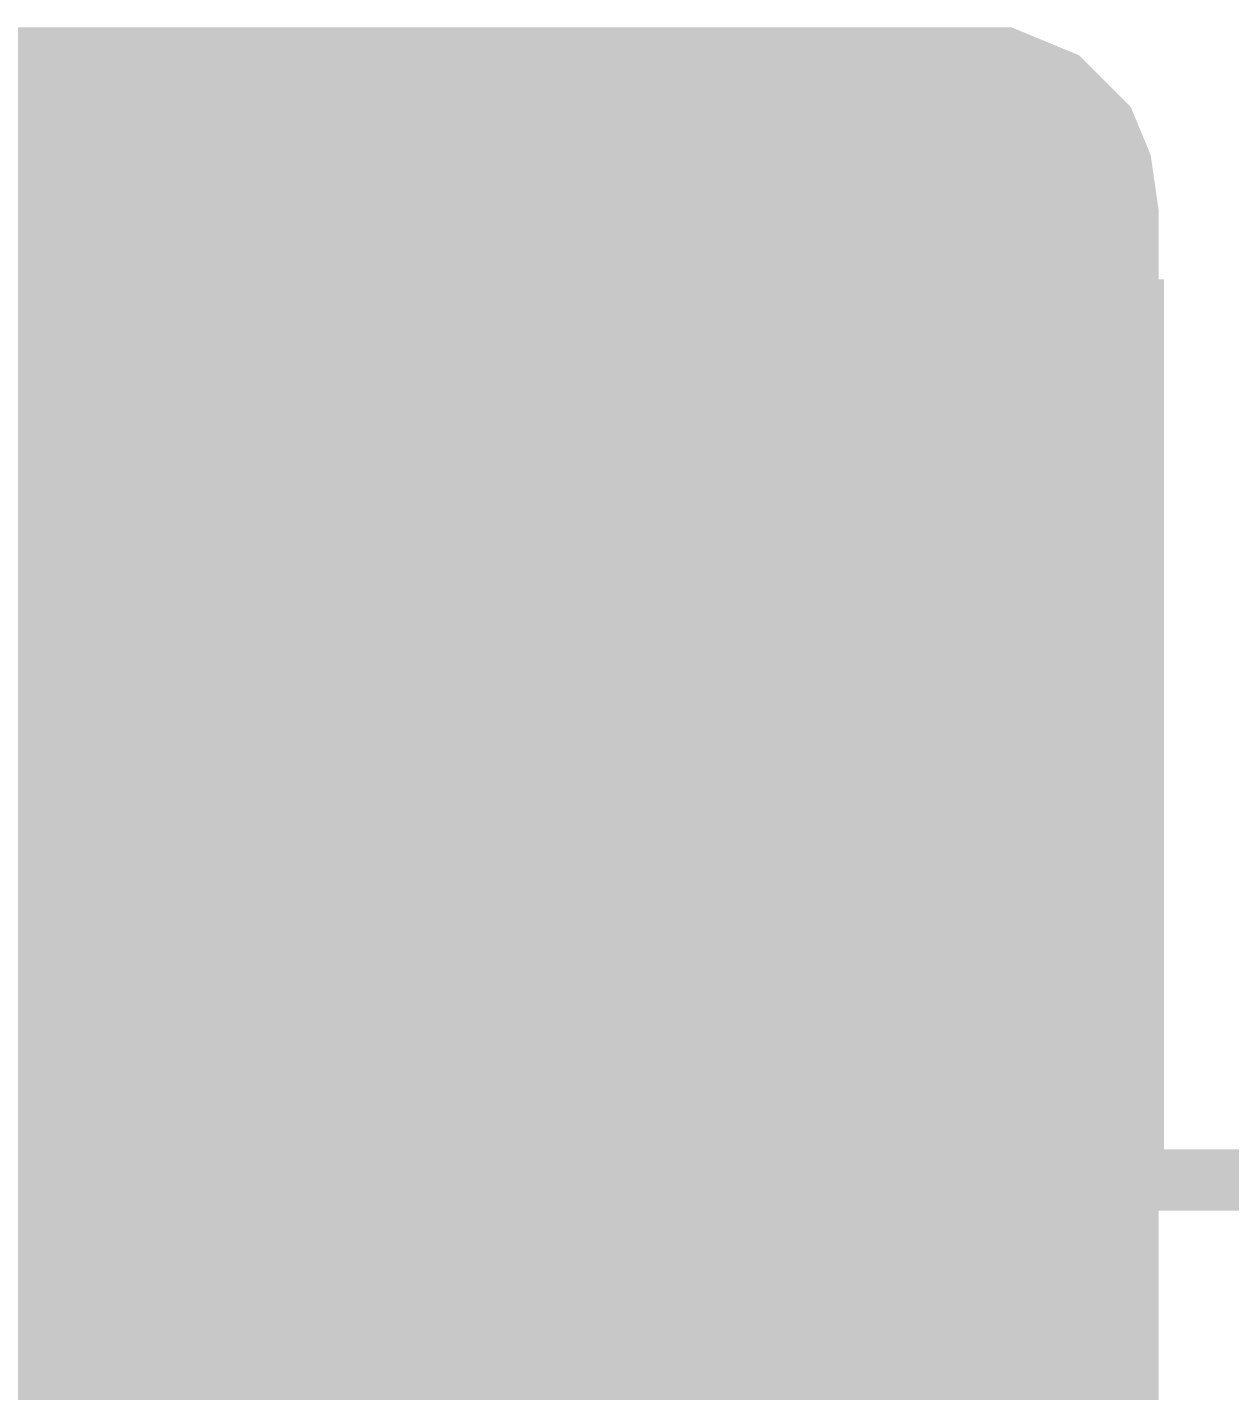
# Model space of a CAD drawing. Header units: inches. Extents: x -2 to 289, y -4 to 187.
# Drawn here: x 97.91 to 100.401, y 21.763 to 24.587 of the extents above; entities that cross this region are included whole.
import ezdxf

# ---------------------------------------------------------------- set-up
doc = ezdxf.new("R2010")
doc.units = ezdxf.units.IN
for name, color, linetype in [('Bottom Layer', 5, 'Continuous'), ('Bottom Solder', 6, 'Continuous'), ('Drill Drawing', 1, 'Continuous'), ('Layer 1', 16, 'Continuous'), ('Layer 2', 76, 'Continuous'), ('Multi-Layer', 9, 'Continuous'), ('Pad Holes', 156, 'Continuous'), ('Top Layer', 1, 'Continuous'), ('Top Overlay', 2, 'Continuous'), ('Top Solder', 216, 'Continuous')]:
    doc.layers.add(name, color=color, linetype=linetype)
doc.styles.add('Arial', font='', dxfattribs={"height": 0.2})
doc.styles.get('Arial').set_extended_font_data('Arial')

# ---------------------------------------------------------------- blocks, each defined once
blk = doc.blocks.new('B0303S_1WR2_101')
at = {"layer": 'Bottom Layer'}
blk.add_hatch(color=5, dxfattribs=at).paths.add_polyline_path([(-4.71, 0.9), (-2.91, 0.9), (-2.91, -0.9), (-4.71, -0.9)])
at = {"layer": 'Bottom Solder'}
blk.add_hatch(color=6, dxfattribs=at).paths.add_polyline_path([(-4.7608, 0.9508), (-2.8592, 0.9508), (-2.8592, -0.9508), (-4.7608, -0.9508)])
at = {"layer": 'Layer 1'}
blk.add_hatch(color=16, dxfattribs=at).paths.add_polyline_path([(-4.71, 0.9), (-2.91, 0.9), (-2.91, -0.9), (-4.71, -0.9)])
at = {"layer": 'Layer 2'}
blk.add_hatch(color=76, dxfattribs=at).paths.add_polyline_path([(-4.71, 0.9), (-2.91, 0.9), (-2.91, -0.9), (-4.71, -0.9)])
at = {"layer": 'Multi-Layer'}
blk.add_hatch(color=9, dxfattribs=at).paths.add_polyline_path([(-4.71, 0.9), (-2.91, 0.9), (-2.91, -0.9), (-4.71, -0.9)])
at = {"layer": 'Pad Holes'}
h = blk.add_hatch(color=7, dxfattribs=at)
edge = h.paths.add_edge_path()
edge.add_arc((-3.81, 0), 0.45, 0, 360)
at = {"layer": 'Top Layer'}
blk.add_hatch(color=1, dxfattribs=at).paths.add_polyline_path([(-4.71, 0.9), (-2.91, 0.9), (-2.91, -0.9), (-4.71, -0.9)])
at = {"layer": 'Top Solder'}
blk.add_hatch(color=216, dxfattribs=at).paths.add_polyline_path([(-4.7608, 0.9508), (-2.8592, 0.9508), (-2.8592, -0.9508), (-4.7608, -0.9508)])
at = {"layer": 'Top Overlay', "const_width": 0.127}
for points in [[(-5.7912, -0.9144), (-4.4741, -0.9144)], [(-3.1459, -0.9144), (-1.9341, -0.9144)]]:
    blk.add_lwpolyline(points, dxfattribs=at)
at = {"layer": 'Top Overlay', "const_width": 0.0635}
for points in [[(-4.5058, -0.9144, 1), (-4.4423, -0.9144, 1)], [(-3.1777, -0.9144, 1), (-3.1142, -0.9144, 1)]]:
    blk.add_lwpolyline(points, format="xyb", close=True, dxfattribs=at)
at = {"layer": 'Top Overlay', "style": 'Arial'}
blk.add_text('1', height=0.8, rotation=360, dxfattribs=at).set_placement((-5.2578, -0.4064))

msp = doc.modelspace()

# ---------------------------------------------------------------- hatches: boundary and pattern name
at = {"layer": 'Top Layer'}
msp.add_hatch(color=1, dxfattribs=at).paths.add_polyline_path([(99.8728, 24.5872), (99.9486, 24.5872), (100.0886, 24.5292), (100.1958, 24.422), (100.237, 24.3226), (100.2538, 24.2062), (100.2538, 21.4884), (100.2571, 21.4222), (100.2829, 21.2922), (100.3336, 21.1698), (100.4072, 21.0597), (100.5009, 20.966), (100.611, 20.8924), (100.7334, 20.8417), (100.8634, 20.8158), (100.9296, 20.8126), (109.7921, 20.8126), (109.9179, 20.7876), (110.0364, 20.7385), (110.1431, 20.6672), (110.2339, 20.5764), (110.3051, 20.4698), (110.3542, 20.3512), (110.3793, 20.2254), (110.3793, 20.1612), (110.3793, 12.8839), (110.39, 12.7749), (110.4735, 12.5734), (110.6277, 12.4192), (110.8292, 12.3357), (110.9382, 12.325), (115.6626, 12.325), (115.7622, 12.3255), (115.9464, 12.2503), (116.0879, 12.1103), (116.1568, 11.9463), (116.1655, 11.8273), (116.1655, 4.3317), (116.1655, 4.0055), (116.0821, 3.804), (115.9278, 3.6498), (115.7264, 3.5664), (115.6173, 3.5664), (114.0151, 3.5664), (113.9231, 3.5664), (113.753, 3.6368), (113.6229, 3.767), (113.5525, 3.937), (113.5525, 4.029), (113.5525, 11.0144), (113.5406, 11.1306), (113.4508, 11.345), (113.2858, 11.5087), (113.0759, 11.5946), (113.0707, 11.5968), (112.9544, 11.6078), (107.2388, 11.6078), (107.1368, 11.6078), (106.9484, 11.6858), (106.8043, 11.83), (106.7262, 12.0184), (106.7262, 12.1204), (106.7262, 14.8022), (106.7229, 14.8702), (106.6963, 15.0037), (106.6443, 15.1294), (106.5687, 15.2425), (106.4724, 15.3388), (106.3593, 15.4144), (106.2336, 15.4664), (106.1001, 15.493), (106.0321, 15.4963), (98.2738, 15.4963), (98.1811, 15.4963), (97.9993, 15.5325), (97.828, 15.6034), (97.6739, 15.7064), (97.5429, 15.8375), (97.4399, 15.9916), (97.369, 16.1628), (97.3328, 16.3446), (97.3328, 16.4373), (97.3328, 24.014), (97.3328, 24.128), (97.4201, 24.3387), (97.5813, 24.4999), (97.792, 24.5872), (97.906, 24.5872)])

# ---------------------------------------------------------------- linework, layer by layer
at = {"layer": 'Bottom Layer', "const_width": 0.508}
msp.add_lwpolyline([(99.314, 20.32), (99.314, 23.114)], dxfattribs=at)
at = {"layer": 'Bottom Layer', "const_width": 0.254}
msp.add_lwpolyline([(99.187, 23.114, 1), (99.441, 23.114, 1)], format="xyb", close=True, dxfattribs=at)
at = {"layer": 'Drill Drawing'}
for points, const_width in [([(99.568, 23.114, 1), (99.06, 23.114, 1)], 0.0508), ([(99.0473, 23.114, 1), (99.0727, 23.114, 1)], 0.0254), ([(99.5553, 23.114, 1), (99.5807, 23.114, 1)], 0.0254)]:
    msp.add_lwpolyline(points, format="xyb", close=True, dxfattribs=dict(at, const_width=const_width))

# ---------------------------------------------------------------- block references
msp.add_blockref('B0303S_1WR2_101', (103.124, 23.114))

doc.saveas('drawing.dxf')
